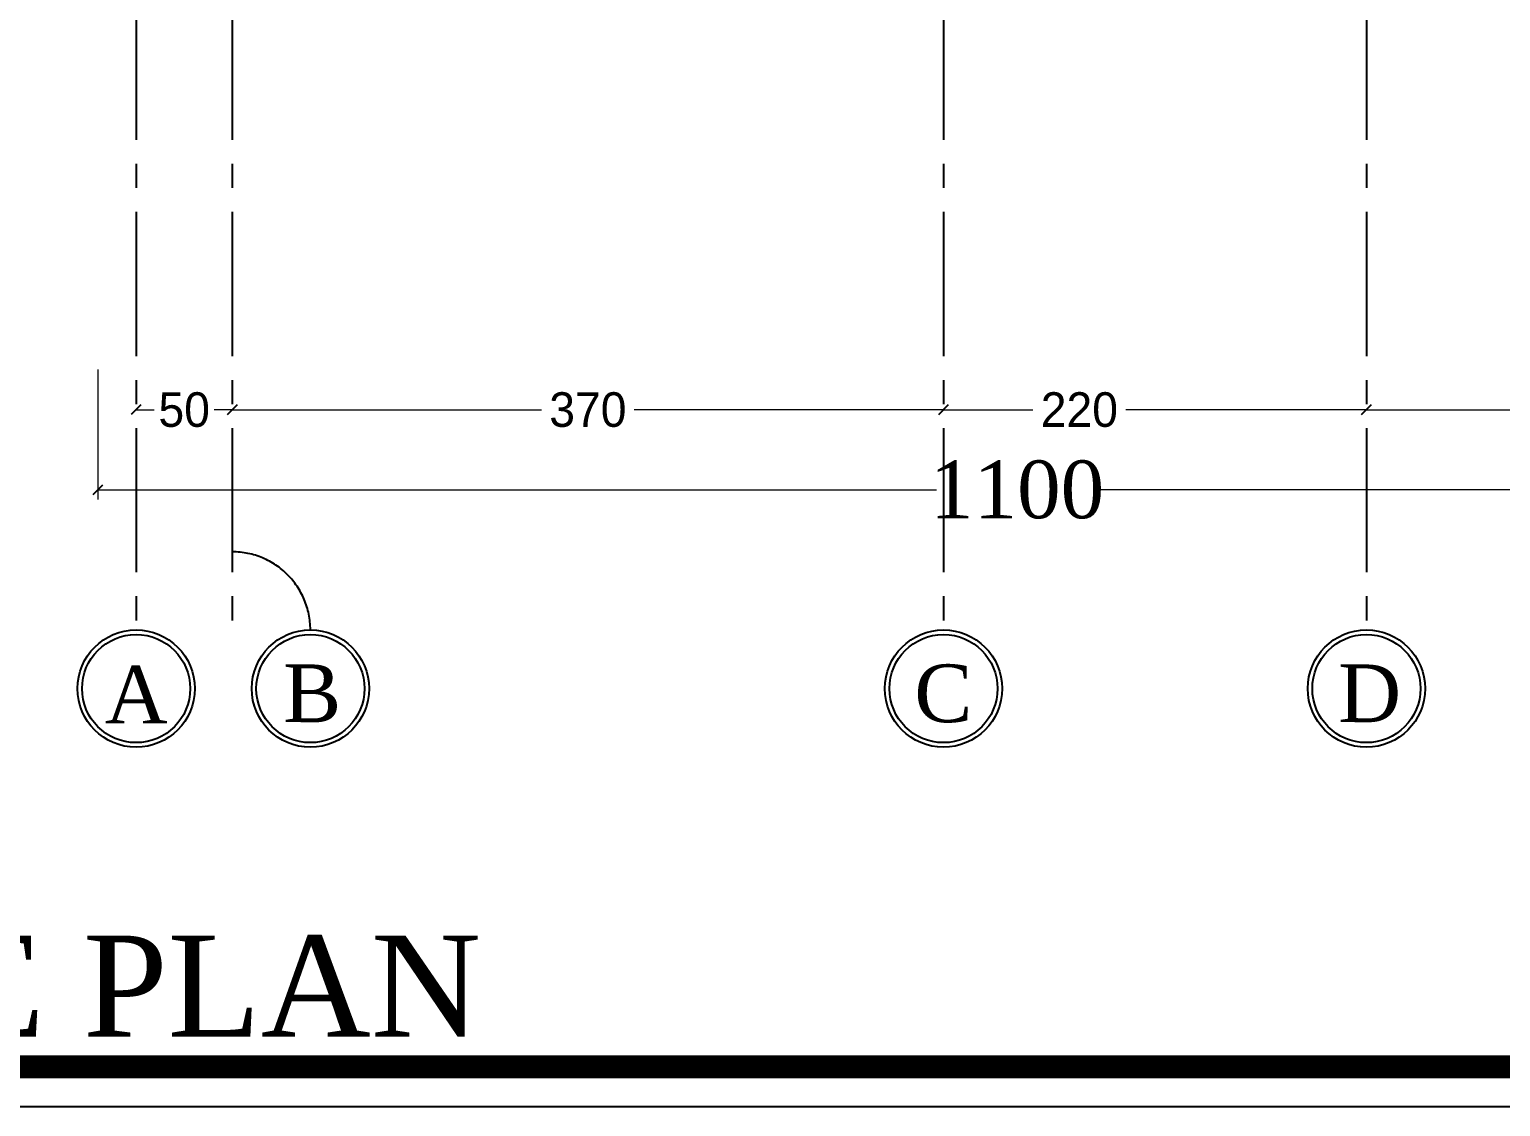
# Model space of a CAD drawing. Header units: centimetres. Extents: x 7997 to 116674, y 1017 to 13844.
# Drawn here: x 95460 to 96225, y 8084 to 8644 of the extents above; entities that cross this region are included whole.
import ezdxf
from ezdxf.enums import TextEntityAlignment as Align

# ---------------------------------------------------------------- set-up
doc = ezdxf.new("R2010")
doc.units = ezdxf.units.CM
doc.header["$LTSCALE"] = 200
doc.header["$PDMODE"] = 2
doc.linetypes.add('CENTER2', pattern=[1.125, 0.75, -0.125, 0.125, -0.125])
for name, color, linetype in [('$0$GRID', 9, 'Continuous'), ('$0$GRID @ 1', 9, 'Continuous'), ('AXIS', 9, 'CENTER2'), ('COL', 1, 'Continuous'), ('DIM', 11, 'Continuous')]:
    doc.layers.add(name, color=color, linetype=linetype)
doc.layers.add('HA', color=251, linetype='Continuous', lineweight=0)
doc.layers.add('TEXT', color=6, linetype='Continuous', lineweight=18)
doc.styles.add('$0$GRID', font='times.ttf', dxfattribs={"height": 40})
doc.styles.add('T1', font='times.ttf')
doc.styles.add('T2', font='')
doc.styles.get('T2').set_extended_font_data('Elisia')
doc.dimstyles.new('NORMAL', dxfattribs={"dimtxt": 18, "dimasz": 5, "dimexe": 5, "dimexo": 5, "dimgap": 1, "dimtad": 0, "dimdec": 0, "dimdsep": 46, "dimtxsty": 'T2', "dimblk1": 'OBLIQUE', "dimblk2": 'OBLIQUE', "dimsah": 1, "dimcen": 0.09, "dimclrd": 4, "dimclre": 4, "dimclrt": 6, "dimadec": 0, "dimazin": 0, "dimtfac": 1, "dimtdec": 0, "dimtofl": 0, "dimtmove": 1, "dimatfit": 2, "dimldrblk": 'OPEN30', "dimfxl": 0, "dimtolj": 1, "dimtzin": 0, "dimlwd": 5, "dimlwe": 5, "dimarcsym": 0})

# ---------------------------------------------------------------- blocks, each defined once
blk = doc.blocks.new('08-TITLE SHEET-selattin', base_point=(45714.81126639986, -203081.3664229797))
at = {"color": 0}
blk.add_lwpolyline([(51244.81126639992, -203081.3664229798), (45714.81126639992, -203081.3664229798), (45714.81125679426, -206921.3664250416), (51244.81125679403, -206921.3664250416)], close=True, dxfattribs=at)
at = {"color": 0, "linetype": 'ByBlock', "const_width": 17.03707362889395}
blk.add_lwpolyline([(45744.28644406027, -206891.8912377757), (51215.33606952825, -206891.8912377757), (51215.33607913391, -203110.8416102456), (45744.2864536657, -203110.8416102456)], close=True, dxfattribs=at)
at = {"layer": 'HA', "ltscale": 1.2}
blk.add_lwpolyline([(45714.81126639992, -203081.3664229798), (51244.81126639992, -203081.3664229798), (51244.81126639992, -206921.3664229797), (45714.81126639992, -206921.3664229797)], close=True, dxfattribs=at)
blk = doc.blocks.new('_OBLIQUE')
at = {"color": 0, "linetype": 'ByBlock'}
blk.add_line((-0.5, -0.5), (0.5, 0.5), dxfattribs=at)
blk = doc.blocks.new('*D1683')
at = {"layer": 'Defpoints', "color": 0, "transparency": 16777216}
for p in [(37178.05503674302, 5446.517880548266), (37228.05503678027, 5446.517880548266), (37228.05503678027, 5446.517880548266)]:
    blk.add_point(p, dxfattribs=at)
at = {"layer": 'DIM', "color": 4, "lineweight": 5, "transparency": 16777216}
for p, q in [((37178.05503674302, 5446.517880548266), (37187.48360819022, 5446.517880548266)), ((37228.05503678027, 5446.517880548266), (37218.62646533307, 5446.517880548266))]:
    blk.add_line(p, q, dxfattribs=at)
at = {"layer": 'DIM', "color": 4, "lineweight": 5, "transparency": 16777216, "xscale": 5, "yscale": 5, "zscale": 5, "rotation": 180}
blk.add_blockref('_OBLIQUE', (37178.05503674302, 5446.517880548266), dxfattribs=at)
at = {"layer": 'DIM', "color": 4, "lineweight": 5, "transparency": 16777216, "xscale": 5, "yscale": 5, "zscale": 5}
blk.add_blockref('_OBLIQUE', (37228.05503678027, 5446.517880548266), dxfattribs=at)
at = {"layer": 'DIM', "color": 6, "transparency": 16777216, "insert": (37203.05503676165, 5446.517880548266), "char_height": 18, "attachment_point": 5, "style": 'T2'}
blk.add_mtext('\\A1;50', dxfattribs=at)
blk = doc.blocks.new('_Open30')
at = {"color": 0, "linetype": 'ByBlock', "lineweight": -2}
for p, q in [((-1, 0.26794919), (0, 0)), ((0, 0), (-1, -0.26794919)), ((0, 0), (-1, 0))]:
    blk.add_line(p, q, dxfattribs=at)
blk = doc.blocks.new('*D1684')
at = {"layer": 'Defpoints', "color": 0, "transparency": 16777216}
for p in [(37228.05503678027, 5446.517880548266), (37598.05503674302, 5446.517880548266), (37598.05503674302, 5446.517880548266)]:
    blk.add_point(p, dxfattribs=at)
at = {"layer": 'DIM', "color": 4, "lineweight": 5, "transparency": 16777216}
for p, q in [((37228.05503678027, 5446.517880548266), (37388.91217961879, 5446.517880548266)), ((37598.05503674302, 5446.517880548266), (37437.1978939045, 5446.517880548266))]:
    blk.add_line(p, q, dxfattribs=at)
at = {"layer": 'DIM', "color": 4, "lineweight": 5, "transparency": 16777216, "xscale": 5, "yscale": 5, "zscale": 5, "rotation": 180}
blk.add_blockref('_OBLIQUE', (37228.05503678027, 5446.517880548266), dxfattribs=at)
at = {"layer": 'DIM', "color": 4, "lineweight": 5, "transparency": 16777216, "xscale": 5, "yscale": 5, "zscale": 5}
blk.add_blockref('_OBLIQUE', (37598.05503674302, 5446.517880548266), dxfattribs=at)
at = {"layer": 'DIM', "color": 6, "transparency": 16777216, "insert": (37413.05503676165, 5446.517880548266), "char_height": 18, "attachment_point": 5, "style": 'T2'}
blk.add_mtext('\\A1;370', dxfattribs=at)
blk = doc.blocks.new('*D1685')
at = {"layer": 'Defpoints', "color": 0, "transparency": 16777216}
for p in [(37598.05503674302, 5446.517880548266), (37818.05503677096, 5446.517880548266), (37818.05503677096, 5446.517880548266)]:
    blk.add_point(p, dxfattribs=at)
at = {"layer": 'DIM', "color": 4, "lineweight": 5, "transparency": 16777216}
for p, q in [((37598.05503674302, 5446.517880548266), (37644.58491139056, 5446.517880548266)), ((37818.05503677096, 5446.517880548266), (37692.87062567627, 5446.517880548266))]:
    blk.add_line(p, q, dxfattribs=at)
at = {"layer": 'DIM', "color": 4, "lineweight": 5, "transparency": 16777216, "xscale": 5, "yscale": 5, "zscale": 5, "rotation": 180}
blk.add_blockref('_OBLIQUE', (37598.05503674302, 5446.517880548266), dxfattribs=at)
at = {"layer": 'DIM', "color": 4, "lineweight": 5, "transparency": 16777216, "xscale": 5, "yscale": 5, "zscale": 5}
blk.add_blockref('_OBLIQUE', (37818.05503677096, 5446.517880548266), dxfattribs=at)
at = {"layer": 'DIM', "color": 6, "transparency": 16777216, "insert": (37668.72776853342, 5446.517880548266), "char_height": 18, "attachment_point": 5, "style": 'T2'}
blk.add_mtext('\\A1;220', dxfattribs=at)
blk = doc.blocks.new('*D1686')
at = {"layer": 'Defpoints', "color": 0, "transparency": 16777216}
for p in [(37818.05503677096, 5446.517880548266), (38218.05503675233, 5446.517880548266), (38218.05503675233, 5446.517880548266)]:
    blk.add_point(p, dxfattribs=at)
at = {"layer": 'DIM', "color": 4, "lineweight": 5, "transparency": 16777216}
for p, q in [((37818.05503677096, 5446.517880548266), (37993.91217961879, 5446.517880548266)), ((38218.05503675233, 5446.517880548266), (38042.1978939045, 5446.517880548266))]:
    blk.add_line(p, q, dxfattribs=at)
at = {"layer": 'DIM', "color": 4, "lineweight": 5, "transparency": 16777216, "xscale": 5, "yscale": 5, "zscale": 5, "rotation": 180}
blk.add_blockref('_OBLIQUE', (37818.05503677096, 5446.517880548266), dxfattribs=at)
at = {"layer": 'DIM', "color": 4, "lineweight": 5, "transparency": 16777216, "xscale": 5, "yscale": 5, "zscale": 5}
blk.add_blockref('_OBLIQUE', (38218.05503675233, 5446.517880548266), dxfattribs=at)
at = {"layer": 'DIM', "color": 6, "transparency": 16777216, "insert": (38018.05503676165, 5446.517880548266), "char_height": 18, "attachment_point": 5, "style": 'T2'}
blk.add_mtext('\\A1;400', dxfattribs=at)
blk = doc.blocks.new('*D1700')
at = {"layer": 'Defpoints', "color": 0, "transparency": 16777216}
for p in [(37158.05503686688, 5472.532500408046), (38258.05503531484, 5472.532500408046), (37158.05503686688, 5404.871151887908)]:
    blk.add_point(p, dxfattribs=at)
at = {"layer": 'DIM', "color": 4, "lineweight": 5, "transparency": 16777216}
for p, q in [((37158.05503686688, 5467.532500408046), (37158.05503686688, 5399.871151887908)), ((38258.05503531484, 5467.532500408046), (38258.05503531484, 5399.871151887908)), ((37158.05503686688, 5404.871151887908), (37594.43723869303, 5404.871151887908)), ((38258.05503531484, 5404.871151887908), (37678.26131944285, 5404.871151887908))]:
    blk.add_line(p, q, dxfattribs=at)
at = {"layer": 'DIM', "color": 4, "lineweight": 5, "transparency": 16777216, "xscale": 5, "yscale": 5, "zscale": 5, "rotation": 180}
blk.add_blockref('_OBLIQUE', (37158.05503686688, 5404.871151887908), dxfattribs=at)
at = {"layer": 'DIM', "color": 4, "lineweight": 5, "transparency": 16777216, "xscale": 5, "yscale": 5, "zscale": 5}
blk.add_blockref('_OBLIQUE', (38258.05503531484, 5404.871151887908), dxfattribs=at)
at = {"layer": 'DIM', "color": 6, "transparency": 16777216, "insert": (37636.34927906794, 5404.871151887908), "char_height": 30, "attachment_point": 5, "style": 'T1'}
blk.add_mtext('\\A1;1100', dxfattribs=at)
blk = doc.blocks.new('*U1678')
at = {"layer": '$0$GRID', "linetype": 'ByBlock', "ltscale": 100}
for radius in [40.65464223494754, 37.5]:
    blk.add_circle((0, 0), radius, dxfattribs=at)
at = {"layer": '$0$GRID', "style": '$0$GRID'}
blk.add_attdef('A1', text='', height=40, dxfattribs=at).set_placement((0, 4.152522293203219), align=Align.MIDDLE_CENTER)
blk = doc.blocks.new('*U1742')
at = {"layer": '$0$GRID', "linetype": 'Continuous'}
ref = blk.add_blockref('*U1678', (37178.05503674302, 5301.511060342642), dxfattribs=dict(at, xscale=0.75, yscale=0.75, zscale=0.75, rotation=180))
ref.add_attrib('A1', 'A', dxfattribs={"layer": '$0$GRID @ 1', "height": 30, "style": '$0$GRID'}).set_placement((37178.16318382305, 5298.396668622734), align=Align.MIDDLE_CENTER)
blk = doc.blocks.new('*U1743')
at = {"layer": '$0$GRID', "linetype": 'Continuous'}
ref = blk.add_blockref('*U1678', (37268.70967901522, 5301.511060342642), dxfattribs=dict(at, xscale=0.75, yscale=0.75, zscale=0.75, rotation=180))
ref.add_attrib('A1', 'B', dxfattribs={"layer": '$0$GRID @ 1', "height": 30, "style": '$0$GRID'}).set_placement((37269.63974390347, 5299.067180518914), align=Align.MIDDLE_CENTER)
blk = doc.blocks.new('*U1744')
at = {"layer": '$0$GRID', "linetype": 'Continuous'}
ref = blk.add_blockref('*U1678', (37598.05503674302, 5301.511060342642), dxfattribs=dict(at, xscale=0.75, yscale=0.75, zscale=0.75, rotation=180))
ref.add_attrib('A1', 'C', dxfattribs={"layer": '$0$GRID @ 1', "height": 30, "style": '$0$GRID'}).set_placement((37597.99014849501, 5299.067180518914), align=Align.MIDDLE_CENTER)
blk = doc.blocks.new('*U1745')
at = {"layer": '$0$GRID', "linetype": 'Continuous'}
ref = blk.add_blockref('*U1678', (37818.05503677096, 5301.511060342642), dxfattribs=dict(at, xscale=0.75, yscale=0.75, zscale=0.75, rotation=180))
ref.add_attrib('A1', 'D', dxfattribs={"layer": '$0$GRID @ 1', "height": 30, "style": '$0$GRID'}).set_placement((37819.74213121941, 5299.067180518914), align=Align.MIDDLE_CENTER)
blk = doc.blocks.new('09-GRID LINE PLAN-Essa', base_point=(37178.05503674302, 7462.002041980026))
at = {"layer": 'AXIS', "ltscale": 0.5}
for p, q in [((37178.05503674302, 7462.002041980026), (37178.05503674302, 5332.002042018861)), ((37228.05503678027, 7462.002041980026), (37228.05503678027, 5332.002042018861)), ((37598.05503674302, 7462.002041980026), (37598.05503674302, 5332.002042018861)), ((37818.05503677096, 7462.002041980026), (37818.05503677096, 5332.002042018861))]:
    blk.add_line(p, q, dxfattribs=at)
blk.add_arc((37228.05503678027, 5332.002042018847), 40.65464223494746, 0, 90, dxfattribs=at)
at = {"layer": 'COL', "linetype": 'Continuous'}
for name in ['*U1742', '*U1743', '*U1744', '*U1745']:
    blk.add_blockref(name, (0, 0), dxfattribs=at)
at = {"layer": 'DIM'}
dim = blk.add_linear_dim(base=(37158.05503686688, 5404.871151887908), p1=(38258.05503531484, 5472.532500408046), p2=(37158.05503686688, 5472.532500408046), dimstyle='NORMAL', override={"dimtxt": 30, "dimtxsty": 'T1'}, dxfattribs=at)
dim.commit()
dim.dimension.update_dxf_attribs({"geometry": '*D1700', "text_midpoint": (37636.34927906794, 5404.871151887908), "dimtype": 128})
for base, p1, p2, picture, middle in [((37228.05503678027, 5446.517880548266), (37178.05503674302, 5446.517880548266), (37228.05503678027, 5446.517880548266), '*D1683', (37203.05503676165, 5446.517880548266)), ((37598.05503674302, 5446.517880548266), (37228.05503678027, 5446.517880548266), (37598.05503674302, 5446.517880548266), '*D1684', (37413.05503676165, 5446.517880548266)), ((38218.05503675233, 5446.517880548266), (37818.05503677096, 5446.517880548266), (38218.05503675233, 5446.517880548266), '*D1686', (38018.05503676165, 5446.517880548266))]:
    dim = blk.add_linear_dim(base=base, p1=p1, p2=p2, dimstyle='NORMAL', dxfattribs=at)
    dim.commit()
    dim.dimension.update_dxf_attribs({"geometry": picture, "text_midpoint": middle})
dim = blk.add_linear_dim(base=(37818.05503677096, 5446.517880548266), p1=(37598.05503674302, 5446.517880548266), p2=(37818.05503677096, 5446.517880548266), dimstyle='NORMAL', dxfattribs=at)
dim.commit()
dim.dimension.update_dxf_attribs({"geometry": '*D1685', "text_midpoint": (37668.72776853342, 5446.517880548266), "dimtype": 128})

msp = doc.modelspace()

# ---------------------------------------------------------------- linework, layer by layer
at = {"linetype": 'Continuous'}
msp.add_lwpolyline([(94452.76298582247, 8084.084147621412), (98323.76298582247, 8084.084147621412), (98323.76298582247, 10772.08414762141), (94452.76298582247, 10772.08414762141)], close=True, dxfattribs=at)

# ---------------------------------------------------------------- block references
at = {"layer": 'COL', "linetype": 'Continuous'}
msp.add_blockref('09-GRID LINE PLAN-Essa', (95515.04324487466, 10462.00204074793), dxfattribs=at)
at = {"layer": 'DIM', "color": 0, "linetype": 'Continuous', "xscale": 0.7000000000000033, "yscale": 0.7000000000000033, "zscale": 0.7000000000000033}
msp.add_blockref('08-TITLE SHEET-selattin', (94452.76298582247, 10772.08414762141), dxfattribs=at)

# ---------------------------------------------------------------- texts
at = {"layer": 'TEXT', "style": 'T1'}
msp.add_text('%%UFIRST FLOOR FURNITURE PLAN', height=52.5, dxfattribs=at).set_placement((95100.74926482845, 8120.507394157808), align=Align.CENTER)

doc.saveas('drawing.dxf')
